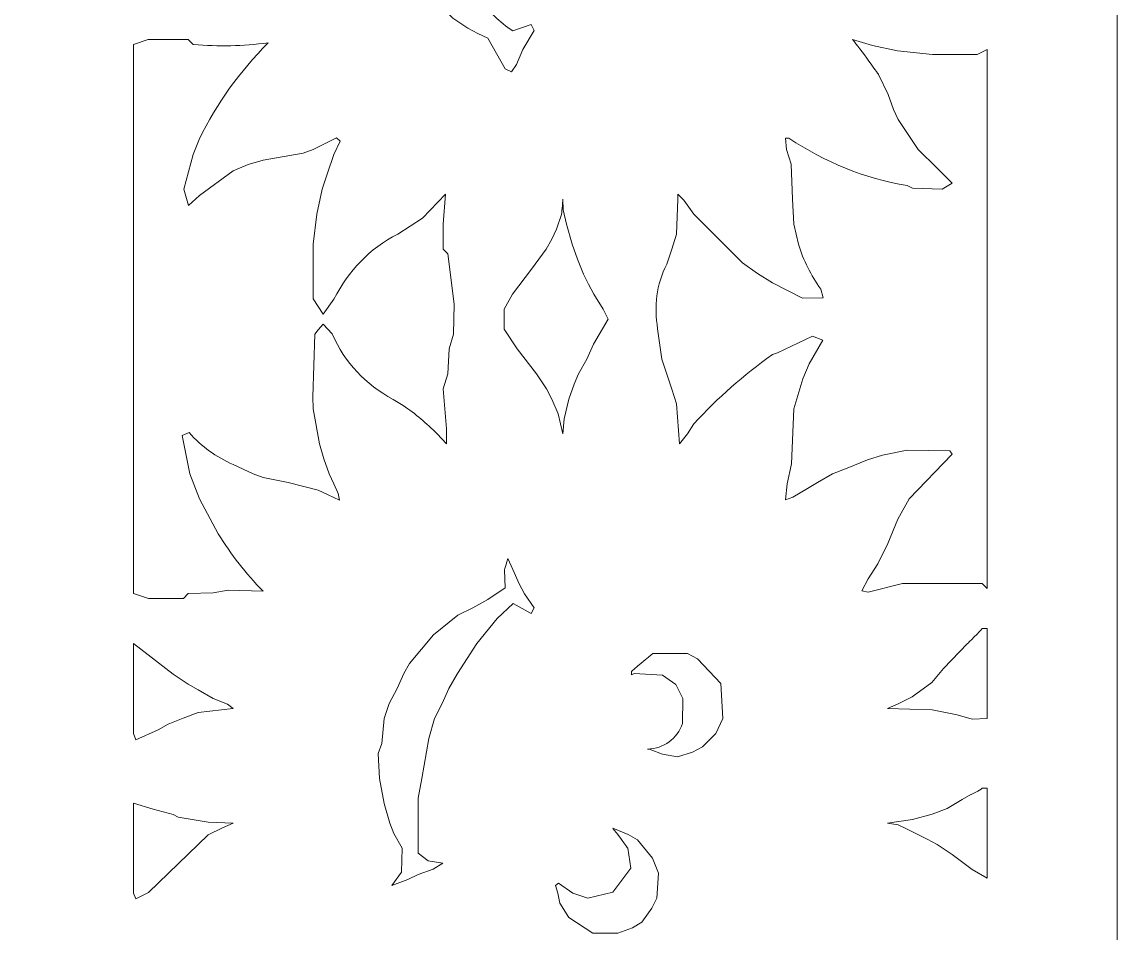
# Model space of a CAD drawing. Header units: centimetres. Extents: x -13.8 to 13.8, y -13.7 to 13.7.
# Drawn here: x 11.037 to 13.556, y -8.685 to -6.589 of the extents above; entities that cross this region are included whole.
import ezdxf

# ---------------------------------------------------------------- set-up
doc = ezdxf.new("R2010")
doc.units = ezdxf.units.CM
doc.header["$MEASUREMENT"] = 0
doc.layers.add('Layer 1', color=7, linetype='Continuous')

msp = doc.modelspace()

# ---------------------------------------------------------------- linework, layer by layer
at = {"layer": 'Layer 1', "lineweight": 0}
msp.add_lwpolyline([(0.73523, -13.67105), (13.55625, -13.67105), (13.55625, -0.86165), (0.73523, -0.86165), (0.73523, -13.67105)], close=True, dxfattribs=at)
at = {"layer": 'Layer 1', "color": 7, "lineweight": 0}
for points, knots in [([(11.87889, -5.96265), (11.87889, -5.96265), (11.90366, -5.97046), (11.90366, -5.97046), (11.90366, -5.97046), (11.90366, -5.97046), (11.93605, -5.9861), (11.93605, -5.9861), (11.93605, -5.9861), (11.93605, -5.9861), (11.97053, -5.99904), (11.97053, -5.99904), (11.97053, -5.99904), (11.97053, -5.99904), (11.99948, -6.01256), (11.99948, -6.01256), (11.99948, -6.01256), (11.99948, -6.01256), (11.99948, -6.02608), (11.99948, -6.02608), (11.99948, -6.02608), (11.99948, -6.02608), (11.97144, -6.02607), (11.97144, -6.02607), (11.97144, -6.02607), (11.97144, -6.02607), (11.94781, -6.05465), (11.94781, -6.05465), (11.94781, -6.05465), (11.94781, -6.05465), (11.94781, -6.19239), (11.94781, -6.19239), (11.94781, -6.19239), (11.94781, -6.19239), (11.95638, -6.21562), (11.95638, -6.21562), (11.95638, -6.21562), (11.95638, -6.21562), (11.96228, -6.27314), (11.96228, -6.27314), (11.96228, -6.27314), (11.96228, -6.27314), (11.98591, -6.35334), (11.98591, -6.35334), (11.98591, -6.35334), (11.98591, -6.35334), (11.99562, -6.37657), (11.99562, -6.37657), (11.99562, -6.37657), (11.99562, -6.37657), (12.01467, -6.41086), (12.01467, -6.41086), (12.01467, -6.41086), (12.01467, -6.41086), (12.0301, -6.44534), (12.0301, -6.44534), (12.0301, -6.44534), (12.0301, -6.44534), (12.04248, -6.46857), (12.04248, -6.46857), (12.04248, -6.46857), (12.04248, -6.46857), (12.06457, -6.50286), (12.06457, -6.50286), (12.06457, -6.50286), (12.06457, -6.50286), (12.08838, -6.53734), (12.08838, -6.53734), (12.08838, -6.53734), (12.11182, -6.56496), (12.13524, -6.58936), (12.16593, -6.60899), (12.16593, -6.60899), (12.16593, -6.60899), (12.20803, -6.5947), (12.20803, -6.5947), (12.20803, -6.5947), (12.20803, -6.5947), (12.21488, -6.60804), (12.21488, -6.60804), (12.21488, -6.60804), (12.21488, -6.60804), (12.18898, -6.65223), (12.18898, -6.65223), (12.18898, -6.65223), (12.18898, -6.65223), (12.17451, -6.68671), (12.17451, -6.68671), (12.17451, -6.68671), (12.17451, -6.68671), (12.16308, -6.70386), (12.16308, -6.70386), (12.16308, -6.70386), (12.16308, -6.70386), (12.14861, -6.69624), (12.14861, -6.69624), (12.14861, -6.69624), (12.14861, -6.69624), (12.10839, -6.62631), (12.10839, -6.62631), (12.10839, -6.62631), (12.10839, -6.62631), (12.08553, -6.61565), (12.08553, -6.61565), (12.08553, -6.61565), (12.08553, -6.61565), (12.06248, -6.60327), (12.06248, -6.60327), (12.06248, -6.60327), (12.06248, -6.60327), (12.028, -6.58022), (12.028, -6.58022), (12.028, -6.58022), (12.028, -6.58022), (11.94685, -6.5004), (11.94685, -6.5004), (11.94685, -6.5004), (11.94685, -6.5004), (11.92857, -6.47982), (11.92857, -6.47982), (11.92857, -6.47982), (11.92857, -6.47982), (11.91505, -6.45677), (11.91505, -6.45677), (11.91505, -6.45677), (11.91505, -6.45677), (11.89981, -6.42229), (11.89981, -6.42229), (11.89981, -6.42229), (11.89981, -6.42229), (11.88266, -6.38781), (11.88266, -6.38781), (11.88266, -6.38781), (11.88266, -6.38781), (11.87028, -6.34209), (11.87028, -6.34209), (11.87028, -6.34209), (11.87028, -6.34209), (11.85885, -6.28436), (11.85885, -6.28436), (11.85885, -6.28436), (11.85885, -6.28436), (11.85599, -6.22684), (11.85599, -6.22684), (11.85599, -6.22684), (11.85599, -6.22684), (11.86435, -6.20417), (11.86435, -6.20417), (11.86435, -6.20417), (11.86435, -6.20417), (11.87025, -6.14665), (11.87025, -6.14665), (11.87025, -6.14665), (11.87025, -6.14665), (11.88149, -6.11217), (11.88149, -6.11217), (11.88149, -6.11217), (11.88149, -6.11217), (11.89977, -6.07769), (11.89977, -6.07769), (11.89977, -6.07769), (11.89977, -6.07769), (11.9112, -6.05502), (11.9112, -6.05502), (11.9112, -6.05502), (11.9112, -6.05502), (11.91006, -6.00017), (11.91006, -6.00017), (11.91006, -6.00017), (11.91006, -6.00017), (11.89387, -5.98702), (11.89387, -5.98702), (11.89387, -5.98702), (11.89395, -5.98702), (11.8831, -5.96913), (11.87889, -5.96265)], [0, 0, 0, 0, 0.0222222, 0.0222222, 0.0222222, 0.0222222, 0.0444444, 0.0444444, 0.0444444, 0.0444444, 0.0666667, 0.0666667, 0.0666667, 0.0666667, 0.0888889, 0.0888889, 0.0888889, 0.0888889, 0.1111111, 0.1111111, 0.1111111, 0.1111111, 0.1333333, 0.1333333, 0.1333333, 0.1333333, 0.1555556, 0.1555556, 0.1555556, 0.1555556, 0.1777778, 0.1777778, 0.1777778, 0.1777778, 0.2, 0.2, 0.2, 0.2, 0.2222222, 0.2222222, 0.2222222, 0.2222222, 0.2444444, 0.2444444, 0.2444444, 0.2444444, 0.2666667, 0.2666667, 0.2666667, 0.2666667, 0.2888889, 0.2888889, 0.2888889, 0.2888889, 0.3111111, 0.3111111, 0.3111111, 0.3111111, 0.3333333, 0.3333333, 0.3333333, 0.3333333, 0.3555556, 0.3555556, 0.3555556, 0.3555556, 0.3777778, 0.3777778, 0.3777778, 0.3777778, 0.4, 0.4, 0.4, 0.4, 0.4222222, 0.4222222, 0.4222222, 0.4222222, 0.4444444, 0.4444444, 0.4444444, 0.4444444, 0.4666667, 0.4666667, 0.4666667, 0.4666667, 0.4888889, 0.4888889, 0.4888889, 0.4888889, 0.5111111, 0.5111111, 0.5111111, 0.5111111, 0.5333333, 0.5333333, 0.5333333, 0.5333333, 0.5555556, 0.5555556, 0.5555556, 0.5555556, 0.5777778, 0.5777778, 0.5777778, 0.5777778, 0.6, 0.6, 0.6, 0.6, 0.6222222, 0.6222222, 0.6222222, 0.6222222, 0.6444444, 0.6444444, 0.6444444, 0.6444444, 0.6666667, 0.6666667, 0.6666667, 0.6666667, 0.6888889, 0.6888889, 0.6888889, 0.6888889, 0.7111111, 0.7111111, 0.7111111, 0.7111111, 0.7333333, 0.7333333, 0.7333333, 0.7333333, 0.7555556, 0.7555556, 0.7555556, 0.7555556, 0.7777778, 0.7777778, 0.7777778, 0.7777778, 0.8, 0.8, 0.8, 0.8, 0.8222222, 0.8222222, 0.8222222, 0.8222222, 0.8444444, 0.8444444, 0.8444444, 0.8444444, 0.8666667, 0.8666667, 0.8666667, 0.8666667, 0.8888889, 0.8888889, 0.8888889, 0.8888889, 0.9111111, 0.9111111, 0.9111111, 0.9111111, 0.9333333, 0.9333333, 0.9333333, 0.9333333, 0.9555556, 0.9555556, 0.9555556, 0.9555556, 1, 1, 1, 1]), ([(11.32742, -6.62882), (11.32742, -6.62882), (11.41944, -6.62882), (11.41944, -6.62882), (11.41944, -6.62882), (11.41944, -6.62882), (11.43087, -6.64044), (11.43087, -6.64044), (11.43087, -6.64044), (11.49069, -6.64578), (11.54366, -6.64462), (11.60327, -6.63663), (11.60327, -6.63663), (11.53659, -6.70484), (11.48611, -6.77321), (11.44439, -6.85893), (11.44439, -6.85893), (11.44439, -6.85893), (11.43087, -6.89341), (11.43087, -6.89341), (11.43087, -6.89341), (11.43087, -6.89341), (11.40878, -6.97379), (11.40878, -6.97379), (11.40878, -6.97379), (11.40878, -6.97379), (11.42021, -7.01094), (11.42021, -7.01094), (11.42021, -7.01094), (11.42021, -7.01094), (11.44535, -6.98789), (11.44535, -6.98789), (11.44535, -6.98789), (11.44535, -6.98789), (11.5225, -6.9313), (11.5225, -6.9313), (11.5225, -6.9313), (11.5225, -6.9313), (11.55698, -6.91683), (11.55698, -6.91683), (11.55698, -6.91683), (11.55698, -6.91683), (11.59146, -6.90654), (11.59146, -6.90654), (11.59146, -6.90654), (11.59146, -6.90654), (11.68348, -6.89035), (11.68348, -6.89035), (11.68348, -6.89035), (11.68348, -6.89035), (11.70653, -6.88215), (11.70653, -6.88215), (11.70653, -6.88215), (11.70653, -6.88215), (11.72939, -6.87035), (11.72939, -6.87035), (11.72939, -6.87035), (11.72939, -6.87035), (11.76006, -6.8553), (11.76006, -6.8553), (11.76006, -6.8553), (11.76006, -6.8553), (11.76863, -6.86273), (11.76863, -6.86273), (11.76863, -6.86273), (11.76863, -6.86273), (11.75453, -6.8934), (11.75453, -6.8934), (11.75453, -6.8934), (11.75453, -6.8934), (11.73892, -6.93931), (11.73892, -6.93931), (11.73892, -6.93931), (11.73892, -6.93931), (11.72768, -6.97379), (11.72768, -6.97379), (11.72768, -6.97379), (11.72768, -6.97379), (11.71511, -7.03094), (11.71511, -7.03094), (11.71511, -7.03094), (11.71511, -7.03094), (11.70654, -7.09989), (11.70654, -7.09989), (11.70654, -7.09989), (11.70654, -7.09989), (11.70654, -7.22602), (11.70654, -7.22602), (11.70654, -7.22602), (11.70654, -7.22602), (11.7294, -7.26087), (11.7294, -7.26087), (11.7294, -7.26087), (11.7294, -7.26087), (11.75454, -7.22639), (11.75454, -7.22639), (11.75454, -7.22639), (11.78923, -7.16085), (11.83455, -7.11077), (11.90181, -7.07703), (11.90181, -7.07703), (11.90181, -7.07703), (11.95859, -7.03988), (11.95859, -7.03988), (11.95859, -7.03988), (11.95859, -7.03988), (12.01098, -6.98522), (12.01098, -6.98522), (12.01098, -6.98522), (12.01098, -6.98522), (12.00545, -7.0538), (12.00545, -7.0538), (12.00545, -7.0538), (12.00545, -7.0538), (12.00545, -7.11132), (12.00545, -7.11132), (12.00545, -7.11132), (12.00545, -7.11132), (12.01669, -7.12256), (12.01669, -7.12256), (12.01669, -7.12256), (12.01669, -7.12256), (12.03116, -7.23781), (12.03116, -7.23781), (12.03116, -7.23781), (12.03116, -7.23781), (12.02925, -7.30676), (12.02925, -7.30676), (12.02925, -7.30676), (12.02925, -7.30676), (12.01954, -7.34124), (12.01954, -7.34124), (12.01954, -7.34124), (12.01954, -7.34124), (12.01668, -7.39839), (12.01668, -7.39839), (12.01668, -7.39839), (12.01668, -7.39839), (12.00544, -7.43287), (12.00544, -7.43287), (12.00544, -7.43287), (12.00544, -7.43287), (12.01364, -7.52526), (12.01364, -7.52526), (12.01364, -7.52526), (12.01364, -7.52526), (12.01308, -7.55936), (12.01308, -7.55936), (12.01308, -7.55936), (12.01308, -7.55936), (11.99194, -7.5365), (11.99194, -7.5365), (11.99194, -7.5365), (11.96699, -7.51213), (11.9426, -7.49041), (11.91346, -7.47136), (11.91346, -7.47136), (11.91346, -7.47136), (11.89041, -7.45726), (11.89041, -7.45726), (11.89041, -7.45726), (11.82641, -7.42106), (11.78029, -7.37458), (11.75076, -7.30658), (11.75076, -7.30658), (11.75076, -7.30658), (11.72938, -7.28395), (11.72938, -7.28395), (11.72938, -7.28395), (11.72938, -7.28395), (11.71795, -7.2971), (11.71795, -7.2971), (11.71795, -7.2971), (11.71795, -7.2971), (11.71033, -7.30681), (11.71033, -7.30681), (11.71033, -7.30681), (11.71033, -7.30681), (11.70575, -7.4514), (11.70575, -7.4514), (11.70575, -7.4514), (11.70575, -7.4514), (11.7067, -7.47902), (11.7067, -7.47902), (11.7067, -7.47902), (11.7067, -7.47902), (11.72099, -7.5598), (11.72099, -7.5598), (11.72099, -7.5598), (11.72099, -7.5598), (11.73128, -7.59409), (11.73128, -7.59409), (11.73128, -7.59409), (11.73128, -7.59409), (11.74385, -7.62857), (11.74385, -7.62857), (11.74385, -7.62857), (11.74385, -7.62857), (11.75451, -7.65143), (11.75451, -7.65143), (11.75451, -7.65143), (11.75451, -7.65143), (11.76404, -7.67352), (11.76404, -7.67352), (11.76404, -7.67352), (11.76404, -7.67352), (11.76748, -7.68895), (11.76748, -7.68895), (11.76748, -7.68895), (11.76748, -7.68895), (11.741, -7.67715), (11.741, -7.67715), (11.741, -7.67715), (11.741, -7.67715), (11.71795, -7.66591), (11.71795, -7.66591), (11.71795, -7.66591), (11.71795, -7.66591), (11.649, -7.64858), (11.649, -7.64858), (11.649, -7.64858), (11.649, -7.64858), (11.59148, -7.63696), (11.59148, -7.63696), (11.59148, -7.63696), (11.59148, -7.63696), (11.56881, -7.62857), (11.56881, -7.62857), (11.56881, -7.62857), (11.56881, -7.62857), (11.52251, -7.60724), (11.52251, -7.60724), (11.52251, -7.60724), (11.48309, -7.58875), (11.45012, -7.56686), (11.42136, -7.53371), (11.42136, -7.53371), (11.42136, -7.53371), (11.40498, -7.54038), (11.40498, -7.54038), (11.40498, -7.54038), (11.40498, -7.54038), (11.42326, -7.62857), (11.42326, -7.62857), (11.42326, -7.62857), (11.42326, -7.62857), (11.44535, -7.68591), (11.44535, -7.68591), (11.44535, -7.68591), (11.44535, -7.68591), (11.47602, -7.74343), (11.47602, -7.74343), (11.47602, -7.74343), (11.47602, -7.74343), (11.48803, -7.76648), (11.48803, -7.76648), (11.48803, -7.76648), (11.51909, -7.81545), (11.5509, -7.85715), (11.59148, -7.8983), (11.59148, -7.8983), (11.59148, -7.8983), (11.51107, -7.89639), (11.51107, -7.89639), (11.51107, -7.89639), (11.51107, -7.89639), (11.47659, -7.90232), (11.47659, -7.90232), (11.47659, -7.90232), (11.47659, -7.90232), (11.41944, -7.90401), (11.41944, -7.90401), (11.41944, -7.90401), (11.41944, -7.90401), (11.40801, -7.91544), (11.40801, -7.91544), (11.40801, -7.91544), (11.40801, -7.91544), (11.32745, -7.91543), (11.32745, -7.91543), (11.32745, -7.91543), (11.32745, -7.91543), (11.29297, -7.904), (11.29297, -7.904), (11.29297, -7.904), (11.29297, -7.904), (11.29297, -6.64043), (11.29297, -6.64043), (11.29297, -6.64043), (11.29297, -6.64043), (11.32742, -6.62882), (11.32742, -6.62882)], [0, 0, 0, 0, 0.0135135, 0.0135135, 0.0135135, 0.0135135, 0.027027, 0.027027, 0.027027, 0.027027, 0.0405405, 0.0405405, 0.0405405, 0.0405405, 0.0540541, 0.0540541, 0.0540541, 0.0540541, 0.0675676, 0.0675676, 0.0675676, 0.0675676, 0.0810811, 0.0810811, 0.0810811, 0.0810811, 0.0945946, 0.0945946, 0.0945946, 0.0945946, 0.1081081, 0.1081081, 0.1081081, 0.1081081, 0.1216216, 0.1216216, 0.1216216, 0.1216216, 0.1351351, 0.1351351, 0.1351351, 0.1351351, 0.1486486, 0.1486486, 0.1486486, 0.1486486, 0.1621622, 0.1621622, 0.1621622, 0.1621622, 0.1756757, 0.1756757, 0.1756757, 0.1756757, 0.1891892, 0.1891892, 0.1891892, 0.1891892, 0.2027027, 0.2027027, 0.2027027, 0.2027027, 0.2162162, 0.2162162, 0.2162162, 0.2162162, 0.2297297, 0.2297297, 0.2297297, 0.2297297, 0.2432432, 0.2432432, 0.2432432, 0.2432432, 0.2567568, 0.2567568, 0.2567568, 0.2567568, 0.2702703, 0.2702703, 0.2702703, 0.2702703, 0.2837838, 0.2837838, 0.2837838, 0.2837838, 0.2972973, 0.2972973, 0.2972973, 0.2972973, 0.3108108, 0.3108108, 0.3108108, 0.3108108, 0.3243243, 0.3243243, 0.3243243, 0.3243243, 0.3378378, 0.3378378, 0.3378378, 0.3378378, 0.3513514, 0.3513514, 0.3513514, 0.3513514, 0.3648649, 0.3648649, 0.3648649, 0.3648649, 0.3783784, 0.3783784, 0.3783784, 0.3783784, 0.3918919, 0.3918919, 0.3918919, 0.3918919, 0.4054054, 0.4054054, 0.4054054, 0.4054054, 0.4189189, 0.4189189, 0.4189189, 0.4189189, 0.4324324, 0.4324324, 0.4324324, 0.4324324, 0.4459459, 0.4459459, 0.4459459, 0.4459459, 0.4594595, 0.4594595, 0.4594595, 0.4594595, 0.472973, 0.472973, 0.472973, 0.472973, 0.4864865, 0.4864865, 0.4864865, 0.4864865, 0.5, 0.5, 0.5, 0.5, 0.5135135, 0.5135135, 0.5135135, 0.5135135, 0.527027, 0.527027, 0.527027, 0.527027, 0.5405405, 0.5405405, 0.5405405, 0.5405405, 0.5540541, 0.5540541, 0.5540541, 0.5540541, 0.5675676, 0.5675676, 0.5675676, 0.5675676, 0.5810811, 0.5810811, 0.5810811, 0.5810811, 0.5945946, 0.5945946, 0.5945946, 0.5945946, 0.6081081, 0.6081081, 0.6081081, 0.6081081, 0.6216216, 0.6216216, 0.6216216, 0.6216216, 0.6351351, 0.6351351, 0.6351351, 0.6351351, 0.6486486, 0.6486486, 0.6486486, 0.6486486, 0.6621622, 0.6621622, 0.6621622, 0.6621622, 0.6756757, 0.6756757, 0.6756757, 0.6756757, 0.6891892, 0.6891892, 0.6891892, 0.6891892, 0.7027027, 0.7027027, 0.7027027, 0.7027027, 0.7162162, 0.7162162, 0.7162162, 0.7162162, 0.7297297, 0.7297297, 0.7297297, 0.7297297, 0.7432432, 0.7432432, 0.7432432, 0.7432432, 0.7567568, 0.7567568, 0.7567568, 0.7567568, 0.7702703, 0.7702703, 0.7702703, 0.7702703, 0.7837838, 0.7837838, 0.7837838, 0.7837838, 0.7972973, 0.7972973, 0.7972973, 0.7972973, 0.8108108, 0.8108108, 0.8108108, 0.8108108, 0.8243243, 0.8243243, 0.8243243, 0.8243243, 0.8378378, 0.8378378, 0.8378378, 0.8378378, 0.8513514, 0.8513514, 0.8513514, 0.8513514, 0.8648649, 0.8648649, 0.8648649, 0.8648649, 0.8783784, 0.8783784, 0.8783784, 0.8783784, 0.8918919, 0.8918919, 0.8918919, 0.8918919, 0.9054054, 0.9054054, 0.9054054, 0.9054054, 0.9189189, 0.9189189, 0.9189189, 0.9189189, 0.9324324, 0.9324324, 0.9324324, 0.9324324, 0.9459459, 0.9459459, 0.9459459, 0.9459459, 0.9594595, 0.9594595, 0.9594595, 0.9594595, 0.972973, 0.972973, 0.972973, 0.972973, 1, 1, 1, 1]), ([(12.94723, -6.62882), (12.94723, -6.62882), (12.99314, -6.64255), (12.99314, -6.64255), (12.99314, -6.64255), (12.99314, -6.64255), (13.05066, -6.65493), (13.05066, -6.65493), (13.05066, -6.65493), (13.05066, -6.65493), (13.13125, -6.66332), (13.13125, -6.66332), (13.13125, -6.66332), (13.13125, -6.66332), (13.23467, -6.66332), (13.23467, -6.66332), (13.23467, -6.66332), (13.23467, -6.66332), (13.25753, -6.65189), (13.25753, -6.65189), (13.25753, -6.65189), (13.25753, -6.65189), (13.25753, -7.89263), (13.25753, -7.89263), (13.25753, -7.89263), (13.25753, -7.89263), (13.2461, -7.88101), (13.2461, -7.88101), (13.2461, -7.88101), (13.2461, -7.88101), (13.06245, -7.88101), (13.06245, -7.88101), (13.06245, -7.88101), (13.06245, -7.88101), (12.98339, -7.90064), (12.98339, -7.90064), (12.98339, -7.90064), (12.98339, -7.90064), (12.96929, -7.89778), (12.96929, -7.89778), (12.96929, -7.89778), (12.96929, -7.89778), (12.98339, -7.86997), (12.98339, -7.86997), (12.98339, -7.86997), (12.98339, -7.86997), (13.00548, -7.83549), (13.00548, -7.83549), (13.00548, -7.83549), (13.00548, -7.83549), (13.02853, -7.78919), (13.02853, -7.78919), (13.02853, -7.78919), (13.02853, -7.78919), (13.05216, -7.7326), (13.05216, -7.7326), (13.05216, -7.7326), (13.05216, -7.7326), (13.07769, -7.68574), (13.07769, -7.68574), (13.07769, -7.68574), (13.07769, -7.68574), (13.17694, -7.58343), (13.17694, -7.58343), (13.17694, -7.58343), (13.17694, -7.58343), (13.17122, -7.57562), (13.17122, -7.57562), (13.17122, -7.57562), (13.17122, -7.57562), (13.07351, -7.5739), (13.07351, -7.5739), (13.07351, -7.5739), (13.07351, -7.5739), (13.01617, -7.58552), (13.01617, -7.58552), (13.01617, -7.58552), (13.01617, -7.58552), (12.98169, -7.596), (12.98169, -7.596), (12.98169, -7.596), (12.98169, -7.596), (12.9356, -7.61524), (12.9356, -7.61524), (12.9356, -7.61524), (12.9356, -7.61524), (12.90112, -7.62858), (12.90112, -7.62858), (12.90112, -7.62858), (12.90112, -7.62858), (12.86664, -7.64858), (12.86664, -7.64858), (12.86664, -7.64858), (12.86664, -7.64858), (12.84397, -7.6621), (12.84397, -7.6621), (12.84397, -7.6621), (12.84397, -7.6621), (12.81045, -7.6821), (12.81045, -7.6821), (12.81045, -7.6821), (12.81045, -7.6821), (12.7933, -7.688), (12.7933, -7.688), (12.7933, -7.688), (12.7933, -7.688), (12.79711, -7.65143), (12.79711, -7.65143), (12.79711, -7.65143), (12.79711, -7.65143), (12.8074, -7.60552), (12.8074, -7.60552), (12.8074, -7.60552), (12.8074, -7.60552), (12.81216, -7.47902), (12.81216, -7.47902), (12.81216, -7.47902), (12.81216, -7.47902), (12.8333, -7.41007), (12.8333, -7.41007), (12.8333, -7.41007), (12.8333, -7.41007), (12.84777, -7.37559), (12.84777, -7.37559), (12.84777, -7.37559), (12.84777, -7.37559), (12.87939, -7.3213), (12.87939, -7.3213), (12.87939, -7.3213), (12.87939, -7.3213), (12.85518, -7.31159), (12.85518, -7.31159), (12.85518, -7.31159), (12.85518, -7.31159), (12.77498, -7.35027), (12.77498, -7.35027), (12.77498, -7.35027), (12.77498, -7.35027), (12.76318, -7.35389), (12.76318, -7.35389), (12.76318, -7.35389), (12.69613, -7.40286), (12.63822, -7.45218), (12.58279, -7.51354), (12.58279, -7.51354), (12.58279, -7.51354), (12.56813, -7.53659), (12.56813, -7.53659), (12.56813, -7.53659), (12.56813, -7.53659), (12.54927, -7.55945), (12.54927, -7.55945), (12.54927, -7.55945), (12.54927, -7.55945), (12.54242, -7.46764), (12.54242, -7.46764), (12.54242, -7.46764), (12.54242, -7.46764), (12.53155, -7.43335), (12.53155, -7.43335), (12.53155, -7.43335), (12.53155, -7.43335), (12.52031, -7.39887), (12.52031, -7.39887), (12.52031, -7.39887), (12.52031, -7.39887), (12.50888, -7.36439), (12.50888, -7.36439), (12.50888, -7.36439), (12.50888, -7.36439), (12.49917, -7.29504), (12.49917, -7.29504), (12.49917, -7.29504), (12.49115, -7.24247), (12.49555, -7.19407), (12.52031, -7.14605), (12.52031, -7.14605), (12.52031, -7.14605), (12.53155, -7.11176), (12.53155, -7.11176), (12.53155, -7.11176), (12.53155, -7.11176), (12.54242, -7.07728), (12.54242, -7.07728), (12.54242, -7.07728), (12.54242, -7.07728), (12.54546, -6.9965), (12.54546, -6.9965), (12.54546, -6.9965), (12.54546, -6.9965), (12.54546, -6.98488), (12.54546, -6.98488), (12.54546, -6.98488), (12.54546, -6.98488), (12.55956, -6.99859), (12.55956, -6.99859), (12.55956, -6.99859), (12.55956, -6.99859), (12.58261, -7.03098), (12.58261, -7.03098), (12.58261, -7.03098), (12.58261, -7.03098), (12.69445, -7.14338), (12.69445, -7.14338), (12.69445, -7.14338), (12.69445, -7.14338), (12.72874, -7.16719), (12.72874, -7.16719), (12.72874, -7.16719), (12.72874, -7.16719), (12.76322, -7.18891), (12.76322, -7.18891), (12.76322, -7.18891), (12.76322, -7.18891), (12.83217, -7.22434), (12.83217, -7.22434), (12.83217, -7.22434), (12.83217, -7.22434), (12.88038, -7.22339), (12.88038, -7.22339), (12.88038, -7.22339), (12.88038, -7.22339), (12.87466, -7.20339), (12.87466, -7.20339), (12.87466, -7.20339), (12.85161, -7.17063), (12.83465, -7.13862), (12.82304, -7.09994), (12.82304, -7.09994), (12.82304, -7.09994), (12.81219, -7.05403), (12.81219, -7.05403), (12.81219, -7.05403), (12.81219, -7.05403), (12.80952, -6.99651), (12.80952, -6.99651), (12.80952, -6.99651), (12.80952, -6.99651), (12.80629, -6.91631), (12.80629, -6.91631), (12.80629, -6.91631), (12.80629, -6.91631), (12.796, -6.88221), (12.796, -6.88221), (12.796, -6.88221), (12.796, -6.88221), (12.79333, -6.85631), (12.79333, -6.85631), (12.79333, -6.85631), (12.79333, -6.85631), (12.80078, -6.85633), (12.80078, -6.85633), (12.80078, -6.85633), (12.88688, -6.91176), (12.97165, -6.94893), (13.07359, -6.9651), (13.07359, -6.9651), (13.07359, -6.9651), (13.08521, -6.971), (13.08521, -6.971), (13.08521, -6.971), (13.08521, -6.971), (13.15416, -6.97349), (13.15416, -6.97349), (13.15416, -6.97349), (13.15416, -6.97349), (13.17683, -6.95939), (13.17683, -6.95939), (13.17683, -6.95939), (13.17683, -6.95939), (13.14235, -6.92491), (13.14235, -6.92491), (13.14235, -6.92491), (13.14235, -6.92491), (13.09872, -6.88223), (13.09872, -6.88223), (13.09872, -6.88223), (13.09872, -6.88223), (13.05242, -6.81328), (13.05242, -6.81328), (13.05242, -6.81328), (13.05242, -6.81328), (13.04213, -6.79023), (13.04213, -6.79023), (13.04213, -6.79023), (13.04213, -6.79023), (13.02975, -6.75575), (13.02975, -6.75575), (13.02975, -6.75575), (13.02975, -6.75575), (13.00766, -6.70984), (13.00766, -6.70984), (13.00766, -6.70984), (13.00763, -6.70978), (12.95448, -6.6357), (12.94723, -6.62882)], [0, 0, 0, 0, 0.0133333, 0.0133333, 0.0133333, 0.0133333, 0.0266667, 0.0266667, 0.0266667, 0.0266667, 0.04, 0.04, 0.04, 0.04, 0.0533333, 0.0533333, 0.0533333, 0.0533333, 0.0666667, 0.0666667, 0.0666667, 0.0666667, 0.08, 0.08, 0.08, 0.08, 0.0933333, 0.0933333, 0.0933333, 0.0933333, 0.1066667, 0.1066667, 0.1066667, 0.1066667, 0.12, 0.12, 0.12, 0.12, 0.1333333, 0.1333333, 0.1333333, 0.1333333, 0.1466667, 0.1466667, 0.1466667, 0.1466667, 0.16, 0.16, 0.16, 0.16, 0.1733333, 0.1733333, 0.1733333, 0.1733333, 0.1866667, 0.1866667, 0.1866667, 0.1866667, 0.2, 0.2, 0.2, 0.2, 0.2133333, 0.2133333, 0.2133333, 0.2133333, 0.2266667, 0.2266667, 0.2266667, 0.2266667, 0.24, 0.24, 0.24, 0.24, 0.2533333, 0.2533333, 0.2533333, 0.2533333, 0.2666667, 0.2666667, 0.2666667, 0.2666667, 0.28, 0.28, 0.28, 0.28, 0.2933333, 0.2933333, 0.2933333, 0.2933333, 0.3066667, 0.3066667, 0.3066667, 0.3066667, 0.32, 0.32, 0.32, 0.32, 0.3333333, 0.3333333, 0.3333333, 0.3333333, 0.3466667, 0.3466667, 0.3466667, 0.3466667, 0.36, 0.36, 0.36, 0.36, 0.3733333, 0.3733333, 0.3733333, 0.3733333, 0.3866667, 0.3866667, 0.3866667, 0.3866667, 0.4, 0.4, 0.4, 0.4, 0.4133333, 0.4133333, 0.4133333, 0.4133333, 0.4266667, 0.4266667, 0.4266667, 0.4266667, 0.44, 0.44, 0.44, 0.44, 0.4533333, 0.4533333, 0.4533333, 0.4533333, 0.4666667, 0.4666667, 0.4666667, 0.4666667, 0.48, 0.48, 0.48, 0.48, 0.4933333, 0.4933333, 0.4933333, 0.4933333, 0.5066667, 0.5066667, 0.5066667, 0.5066667, 0.52, 0.52, 0.52, 0.52, 0.5333333, 0.5333333, 0.5333333, 0.5333333, 0.5466667, 0.5466667, 0.5466667, 0.5466667, 0.56, 0.56, 0.56, 0.56, 0.5733333, 0.5733333, 0.5733333, 0.5733333, 0.5866667, 0.5866667, 0.5866667, 0.5866667, 0.6, 0.6, 0.6, 0.6, 0.6133333, 0.6133333, 0.6133333, 0.6133333, 0.6266667, 0.6266667, 0.6266667, 0.6266667, 0.64, 0.64, 0.64, 0.64, 0.6533333, 0.6533333, 0.6533333, 0.6533333, 0.6666667, 0.6666667, 0.6666667, 0.6666667, 0.68, 0.68, 0.68, 0.68, 0.6933333, 0.6933333, 0.6933333, 0.6933333, 0.7066667, 0.7066667, 0.7066667, 0.7066667, 0.72, 0.72, 0.72, 0.72, 0.7333333, 0.7333333, 0.7333333, 0.7333333, 0.7466667, 0.7466667, 0.7466667, 0.7466667, 0.76, 0.76, 0.76, 0.76, 0.7733333, 0.7733333, 0.7733333, 0.7733333, 0.7866667, 0.7866667, 0.7866667, 0.7866667, 0.8, 0.8, 0.8, 0.8, 0.8133333, 0.8133333, 0.8133333, 0.8133333, 0.8266667, 0.8266667, 0.8266667, 0.8266667, 0.84, 0.84, 0.84, 0.84, 0.8533333, 0.8533333, 0.8533333, 0.8533333, 0.8666667, 0.8666667, 0.8666667, 0.8666667, 0.88, 0.88, 0.88, 0.88, 0.8933333, 0.8933333, 0.8933333, 0.8933333, 0.9066667, 0.9066667, 0.9066667, 0.9066667, 0.92, 0.92, 0.92, 0.92, 0.9333333, 0.9333333, 0.9333333, 0.9333333, 0.9466667, 0.9466667, 0.9466667, 0.9466667, 0.96, 0.96, 0.96, 0.96, 0.9733333, 0.9733333, 0.9733333, 0.9733333, 1, 1, 1, 1]), ([(12.28106, -6.99648), (12.28106, -6.99648), (12.28183, -7.02143), (12.28183, -7.02143), (12.28183, -7.02143), (12.28183, -7.02143), (12.28945, -7.054), (12.28945, -7.054), (12.28945, -7.054), (12.28945, -7.054), (12.3022, -7.09991), (12.3022, -7.09991), (12.3022, -7.09991), (12.3022, -7.09991), (12.31458, -7.13439), (12.31458, -7.13439), (12.31458, -7.13439), (12.31458, -7.13439), (12.32868, -7.16887), (12.32868, -7.16887), (12.32868, -7.16887), (12.32868, -7.16887), (12.3403, -7.19192), (12.3403, -7.19192), (12.3403, -7.19192), (12.3403, -7.19192), (12.35268, -7.21497), (12.35268, -7.21497), (12.35268, -7.21497), (12.35268, -7.21497), (12.37382, -7.24945), (12.37382, -7.24945), (12.37382, -7.24945), (12.37382, -7.24945), (12.38525, -7.27231), (12.38525, -7.27231), (12.38525, -7.27231), (12.38525, -7.27231), (12.35173, -7.32983), (12.35173, -7.32983), (12.35173, -7.32983), (12.35173, -7.32983), (12.33649, -7.36431), (12.33649, -7.36431), (12.33649, -7.36431), (12.33649, -7.36431), (12.31725, -7.39879), (12.31725, -7.39879), (12.31725, -7.39879), (12.31725, -7.39879), (12.30696, -7.42184), (12.30696, -7.42184), (12.30696, -7.42184), (12.30696, -7.42184), (12.29516, -7.45632), (12.29516, -7.45632), (12.29516, -7.45632), (12.29516, -7.45632), (12.28392, -7.50204), (12.28392, -7.50204), (12.28392, -7.50204), (12.28392, -7.50204), (12.28106, -7.53633), (12.28106, -7.53633), (12.28106, -7.53633), (12.28106, -7.53633), (12.2704, -7.4908), (12.2704, -7.4908), (12.2704, -7.4908), (12.2704, -7.4908), (12.25593, -7.45632), (12.25593, -7.45632), (12.25593, -7.45632), (12.25593, -7.45632), (12.24355, -7.43327), (12.24355, -7.43327), (12.24355, -7.43327), (12.24355, -7.43327), (12.2205, -7.39879), (12.2205, -7.39879), (12.2205, -7.39879), (12.2205, -7.39879), (12.17573, -7.34127), (12.17573, -7.34127), (12.17573, -7.34127), (12.17573, -7.34127), (12.14599, -7.29536), (12.14599, -7.29536), (12.14599, -7.29536), (12.14599, -7.29536), (12.14599, -7.24945), (12.14599, -7.24945), (12.14599, -7.24945), (12.14599, -7.24945), (12.16525, -7.21497), (12.16525, -7.21497), (12.16525, -7.21497), (12.16525, -7.21497), (12.20907, -7.15745), (12.20907, -7.15745), (12.20907, -7.15745), (12.20907, -7.15745), (12.24259, -7.11173), (12.24259, -7.11173), (12.24259, -7.11173), (12.24259, -7.11173), (12.25593, -7.0885), (12.25593, -7.0885), (12.25593, -7.0885), (12.25593, -7.0885), (12.26659, -7.06545), (12.26659, -7.06545), (12.26659, -7.06545), (12.26659, -7.06545), (12.27802, -7.03211), (12.27802, -7.03211), (12.27802, -7.03211), (12.27799, -7.03212), (12.28106, -7.00336), (12.28106, -6.99648)], [0, 0, 0, 0, 0.0322581, 0.0322581, 0.0322581, 0.0322581, 0.0645161, 0.0645161, 0.0645161, 0.0645161, 0.0967742, 0.0967742, 0.0967742, 0.0967742, 0.1290323, 0.1290323, 0.1290323, 0.1290323, 0.1612903, 0.1612903, 0.1612903, 0.1612903, 0.1935484, 0.1935484, 0.1935484, 0.1935484, 0.2258065, 0.2258065, 0.2258065, 0.2258065, 0.2580645, 0.2580645, 0.2580645, 0.2580645, 0.2903226, 0.2903226, 0.2903226, 0.2903226, 0.3225806, 0.3225806, 0.3225806, 0.3225806, 0.3548387, 0.3548387, 0.3548387, 0.3548387, 0.3870968, 0.3870968, 0.3870968, 0.3870968, 0.4193548, 0.4193548, 0.4193548, 0.4193548, 0.4516129, 0.4516129, 0.4516129, 0.4516129, 0.483871, 0.483871, 0.483871, 0.483871, 0.516129, 0.516129, 0.516129, 0.516129, 0.5483871, 0.5483871, 0.5483871, 0.5483871, 0.5806452, 0.5806452, 0.5806452, 0.5806452, 0.6129032, 0.6129032, 0.6129032, 0.6129032, 0.6451613, 0.6451613, 0.6451613, 0.6451613, 0.6774194, 0.6774194, 0.6774194, 0.6774194, 0.7096774, 0.7096774, 0.7096774, 0.7096774, 0.7419355, 0.7419355, 0.7419355, 0.7419355, 0.7741935, 0.7741935, 0.7741935, 0.7741935, 0.8064516, 0.8064516, 0.8064516, 0.8064516, 0.8387097, 0.8387097, 0.8387097, 0.8387097, 0.8709677, 0.8709677, 0.8709677, 0.8709677, 0.9032258, 0.9032258, 0.9032258, 0.9032258, 0.9354839, 0.9354839, 0.9354839, 0.9354839, 1, 1, 1, 1]), ([(12.15456, -7.82365), (12.15456, -7.82365), (12.16599, -7.8486), (12.16599, -7.8486), (12.16599, -7.8486), (12.16599, -7.8486), (12.18046, -7.88136), (12.18046, -7.88136), (12.18046, -7.88136), (12.18046, -7.88136), (12.19284, -7.90443), (12.19284, -7.90443), (12.19284, -7.90443), (12.19284, -7.90443), (12.21493, -7.93719), (12.21493, -7.93719), (12.21493, -7.93719), (12.21493, -7.93719), (12.20808, -7.95015), (12.20808, -7.95015), (12.20808, -7.95015), (12.20808, -7.95015), (12.16694, -7.92708), (12.16694, -7.92708), (12.16694, -7.92708), (12.16694, -7.92708), (12.12979, -7.96156), (12.12979, -7.96156), (12.12979, -7.96156), (12.12979, -7.96156), (12.08349, -8.01911), (12.08349, -8.01911), (12.08349, -8.01911), (12.08349, -8.01911), (12.06082, -8.05359), (12.06082, -8.05359), (12.06082, -8.05359), (12.06082, -8.05359), (12.03873, -8.08807), (12.03873, -8.08807), (12.03873, -8.08807), (12.03873, -8.08807), (12.01854, -8.12255), (12.01854, -8.12255), (12.01854, -8.12255), (12.01854, -8.12255), (12.0033, -8.15703), (12.0033, -8.15703), (12.0033, -8.15703), (12.0033, -8.15703), (11.98597, -8.19151), (11.98597, -8.19151), (11.98597, -8.19151), (11.98597, -8.19151), (11.97263, -8.23723), (11.97263, -8.23723), (11.97263, -8.23723), (11.97263, -8.23723), (11.95644, -8.32944), (11.95644, -8.32944), (11.95644, -8.32944), (11.95644, -8.32944), (11.94787, -8.37516), (11.94787, -8.37516), (11.94787, -8.37516), (11.94787, -8.37516), (11.94787, -8.50129), (11.94787, -8.50129), (11.94787, -8.50129), (11.94787, -8.50129), (11.9715, -8.51899), (11.9715, -8.51899), (11.9715, -8.51899), (11.9715, -8.51899), (12.00505, -8.52471), (12.00505, -8.52471), (12.00505, -8.52471), (12.00505, -8.52471), (11.98238, -8.53786), (11.98238, -8.53786), (11.98238, -8.53786), (11.98238, -8.53786), (11.9479, -8.55061), (11.9479, -8.55061), (11.9479, -8.55061), (11.9479, -8.55061), (11.92467, -8.56204), (11.92467, -8.56204), (11.92467, -8.56204), (11.92467, -8.56204), (11.88752, -8.57538), (11.88752, -8.57538), (11.88752, -8.57538), (11.88752, -8.57538), (11.91017, -8.54471), (11.91017, -8.54471), (11.91017, -8.54471), (11.91017, -8.54471), (11.91131, -8.49021), (11.91131, -8.49021), (11.91131, -8.49021), (11.91131, -8.49021), (11.89226, -8.45573), (11.89226, -8.45573), (11.89226, -8.45573), (11.89226, -8.45573), (11.88273, -8.43268), (11.88273, -8.43268), (11.88273, -8.43268), (11.88273, -8.43268), (11.87035, -8.38696), (11.87035, -8.38696), (11.87035, -8.38696), (11.87035, -8.38696), (11.85892, -8.32944), (11.85892, -8.32944), (11.85892, -8.32944), (11.85892, -8.32944), (11.85606, -8.27171), (11.85606, -8.27171), (11.85606, -8.27171), (11.85606, -8.27171), (11.86442, -8.24906), (11.86442, -8.24906), (11.86442, -8.24906), (11.86442, -8.24906), (11.87032, -8.19151), (11.87032, -8.19151), (11.87032, -8.19151), (11.87032, -8.19151), (11.88156, -8.15703), (11.88156, -8.15703), (11.88156, -8.15703), (11.88156, -8.15703), (11.89984, -8.12255), (11.89984, -8.12255), (11.89984, -8.12255), (11.89984, -8.12255), (11.91508, -8.08807), (11.91508, -8.08807), (11.91508, -8.08807), (11.91508, -8.08807), (11.92842, -8.06502), (11.92842, -8.06502), (11.92842, -8.06502), (11.92842, -8.06502), (11.98329, -7.99911), (11.98329, -7.99911), (11.98329, -7.99911), (11.98329, -7.99911), (12.03949, -7.95397), (12.03949, -7.95397), (12.03949, -7.95397), (12.03949, -7.95397), (12.07397, -7.93682), (12.07397, -7.93682), (12.07397, -7.93682), (12.07397, -7.93682), (12.10845, -7.91758), (12.10845, -7.91758), (12.10845, -7.91758), (12.10845, -7.91758), (12.14867, -7.89091), (12.14867, -7.89091), (12.14867, -7.89091), (12.14867, -7.89091), (12.14695, -7.84956), (12.14695, -7.84956), (12.14695, -7.84956), (12.14694, -7.84955), (12.15247, -7.83069), (12.15456, -7.82365)], [0, 0, 0, 0, 0.0227273, 0.0227273, 0.0227273, 0.0227273, 0.0454545, 0.0454545, 0.0454545, 0.0454545, 0.0681818, 0.0681818, 0.0681818, 0.0681818, 0.0909091, 0.0909091, 0.0909091, 0.0909091, 0.1136364, 0.1136364, 0.1136364, 0.1136364, 0.1363636, 0.1363636, 0.1363636, 0.1363636, 0.1590909, 0.1590909, 0.1590909, 0.1590909, 0.1818182, 0.1818182, 0.1818182, 0.1818182, 0.2045455, 0.2045455, 0.2045455, 0.2045455, 0.2272727, 0.2272727, 0.2272727, 0.2272727, 0.25, 0.25, 0.25, 0.25, 0.2727273, 0.2727273, 0.2727273, 0.2727273, 0.2954545, 0.2954545, 0.2954545, 0.2954545, 0.3181818, 0.3181818, 0.3181818, 0.3181818, 0.3409091, 0.3409091, 0.3409091, 0.3409091, 0.3636364, 0.3636364, 0.3636364, 0.3636364, 0.3863636, 0.3863636, 0.3863636, 0.3863636, 0.4090909, 0.4090909, 0.4090909, 0.4090909, 0.4318182, 0.4318182, 0.4318182, 0.4318182, 0.4545455, 0.4545455, 0.4545455, 0.4545455, 0.4772727, 0.4772727, 0.4772727, 0.4772727, 0.5, 0.5, 0.5, 0.5, 0.5227273, 0.5227273, 0.5227273, 0.5227273, 0.5454545, 0.5454545, 0.5454545, 0.5454545, 0.5681818, 0.5681818, 0.5681818, 0.5681818, 0.5909091, 0.5909091, 0.5909091, 0.5909091, 0.6136364, 0.6136364, 0.6136364, 0.6136364, 0.6363636, 0.6363636, 0.6363636, 0.6363636, 0.6590909, 0.6590909, 0.6590909, 0.6590909, 0.6818182, 0.6818182, 0.6818182, 0.6818182, 0.7045455, 0.7045455, 0.7045455, 0.7045455, 0.7272727, 0.7272727, 0.7272727, 0.7272727, 0.75, 0.75, 0.75, 0.75, 0.7727273, 0.7727273, 0.7727273, 0.7727273, 0.7954545, 0.7954545, 0.7954545, 0.7954545, 0.8181818, 0.8181818, 0.8181818, 0.8181818, 0.8409091, 0.8409091, 0.8409091, 0.8409091, 0.8636364, 0.8636364, 0.8636364, 0.8636364, 0.8863636, 0.8863636, 0.8863636, 0.8863636, 0.9090909, 0.9090909, 0.9090909, 0.9090909, 0.9318182, 0.9318182, 0.9318182, 0.9318182, 0.9545455, 0.9545455, 0.9545455, 0.9545455, 1, 1, 1, 1]), ([(13.24613, -7.98423), (13.24613, -7.98423), (13.25756, -7.98423), (13.25756, -7.98423), (13.25756, -7.98423), (13.25756, -7.98423), (13.25756, -8.19111), (13.25756, -8.19111), (13.25756, -8.19111), (13.25756, -8.19111), (13.22308, -8.1932), (13.22308, -8.1932), (13.22308, -8.1932), (13.22308, -8.1932), (13.1886, -8.18291), (13.1886, -8.18291), (13.1886, -8.18291), (13.1886, -8.18291), (13.13108, -8.17148), (13.13108, -8.17148), (13.13108, -8.17148), (13.13108, -8.17148), (13.02802, -8.16844), (13.02802, -8.16844), (13.02802, -8.16844), (13.02802, -8.16844), (13.05239, -8.15778), (13.05239, -8.15778), (13.05239, -8.15778), (13.05239, -8.15778), (13.08515, -8.1418), (13.08515, -8.1418), (13.08515, -8.1418), (13.08515, -8.1418), (13.13031, -8.10846), (13.13031, -8.10846), (13.13031, -8.10846), (13.13031, -8.10846), (13.15679, -8.07666), (13.15679, -8.07666), (13.15679, -8.07666), (13.15679, -8.07666), (13.21241, -8.01914), (13.21241, -8.01914), (13.21241, -8.01914), (13.21239, -8.0191), (13.24136, -7.99013), (13.24613, -7.98423)], [0, 0, 0, 0, 0.0769231, 0.0769231, 0.0769231, 0.0769231, 0.1538462, 0.1538462, 0.1538462, 0.1538462, 0.2307692, 0.2307692, 0.2307692, 0.2307692, 0.3076923, 0.3076923, 0.3076923, 0.3076923, 0.3846154, 0.3846154, 0.3846154, 0.3846154, 0.4615385, 0.4615385, 0.4615385, 0.4615385, 0.5384615, 0.5384615, 0.5384615, 0.5384615, 0.6153846, 0.6153846, 0.6153846, 0.6153846, 0.6923077, 0.6923077, 0.6923077, 0.6923077, 0.7692308, 0.7692308, 0.7692308, 0.7692308, 0.8461538, 0.8461538, 0.8461538, 0.8461538, 1, 1, 1, 1]), ([(11.29295, -8.01873), (11.29295, -8.01873), (11.32742, -8.045), (11.32742, -8.045), (11.32742, -8.045), (11.32742, -8.045), (11.38454, -8.08977), (11.38454, -8.08977), (11.38454, -8.08977), (11.38454, -8.08977), (11.41905, -8.11226), (11.41905, -8.11226), (11.41905, -8.11226), (11.41905, -8.11226), (11.44228, -8.1252), (11.44228, -8.1252), (11.44228, -8.1252), (11.44228, -8.1252), (11.47657, -8.1456), (11.47657, -8.1456), (11.47657, -8.1456), (11.47657, -8.1456), (11.50935, -8.15874), (11.50935, -8.15874), (11.50935, -8.15874), (11.50935, -8.15874), (11.52284, -8.16846), (11.52284, -8.16846), (11.52284, -8.16846), (11.52284, -8.16846), (11.44228, -8.17798), (11.44228, -8.17798), (11.44228, -8.17798), (11.44228, -8.17798), (11.4078, -8.19036), (11.4078, -8.19036), (11.4078, -8.19036), (11.4078, -8.19036), (11.37333, -8.20484), (11.37333, -8.20484), (11.37333, -8.20484), (11.37333, -8.20484), (11.35007, -8.2174), (11.35007, -8.2174), (11.35007, -8.2174), (11.35007, -8.2174), (11.29845, -8.24045), (11.29845, -8.24045), (11.29845, -8.24045), (11.29845, -8.24045), (11.29295, -8.22561), (11.29295, -8.22561), (11.29295, -8.22561), (11.29295, -8.22561), (11.29295, -8.01873), (11.29295, -8.01873)], [0, 0, 0, 0, 0.0666667, 0.0666667, 0.0666667, 0.0666667, 0.1333333, 0.1333333, 0.1333333, 0.1333333, 0.2, 0.2, 0.2, 0.2, 0.2666667, 0.2666667, 0.2666667, 0.2666667, 0.3333333, 0.3333333, 0.3333333, 0.3333333, 0.4, 0.4, 0.4, 0.4, 0.4666667, 0.4666667, 0.4666667, 0.4666667, 0.5333333, 0.5333333, 0.5333333, 0.5333333, 0.6, 0.6, 0.6, 0.6, 0.6666667, 0.6666667, 0.6666667, 0.6666667, 0.7333333, 0.7333333, 0.7333333, 0.7333333, 0.8, 0.8, 0.8, 0.8, 0.8666667, 0.8666667, 0.8666667, 0.8666667, 1, 1, 1, 1]), ([(12.48794, -8.04196), (12.48794, -8.04196), (12.56813, -8.04196), (12.56813, -8.04196), (12.56813, -8.04196), (12.56813, -8.04196), (12.59099, -8.05434), (12.59099, -8.05434), (12.59099, -8.05434), (12.59099, -8.05434), (12.6447, -8.11112), (12.6447, -8.11112), (12.6447, -8.11112), (12.6447, -8.11112), (12.64891, -8.19113), (12.64891, -8.19113), (12.64891, -8.19113), (12.64891, -8.19113), (12.6329, -8.22598), (12.6329, -8.22598), (12.6329, -8.22598), (12.6329, -8.22598), (12.60261, -8.25665), (12.60261, -8.25665), (12.60261, -8.25665), (12.60261, -8.25665), (12.57954, -8.26903), (12.57954, -8.26903), (12.57954, -8.26903), (12.57954, -8.26903), (12.54506, -8.27969), (12.54506, -8.27969), (12.54506, -8.27969), (12.54506, -8.27969), (12.51058, -8.27376), (12.51058, -8.27376), (12.51058, -8.27376), (12.51058, -8.27376), (12.482, -8.2631), (12.482, -8.2631), (12.482, -8.2631), (12.482, -8.2631), (12.4761, -8.26215), (12.4761, -8.26215), (12.4761, -8.26215), (12.51304, -8.26006), (12.54428, -8.23892), (12.55648, -8.2027), (12.55648, -8.2027), (12.55648, -8.2027), (12.55743, -8.14555), (12.55743, -8.14555), (12.55743, -8.14555), (12.55743, -8.14555), (12.54124, -8.11316), (12.54124, -8.11316), (12.54124, -8.11316), (12.54124, -8.11316), (12.51057, -8.09181), (12.51057, -8.09181), (12.51057, -8.09181), (12.51057, -8.09181), (12.44543, -8.088), (12.44543, -8.088), (12.44543, -8.088), (12.44543, -8.088), (12.43895, -8.09086), (12.43895, -8.09086), (12.43895, -8.09086), (12.43895, -8.09086), (12.43895, -8.08324), (12.43895, -8.08324), (12.43895, -8.08324), (12.43896, -8.08329), (12.48299, -8.04595), (12.48794, -8.04196)], [0, 0, 0, 0, 0.05, 0.05, 0.05, 0.05, 0.1, 0.1, 0.1, 0.1, 0.15, 0.15, 0.15, 0.15, 0.2, 0.2, 0.2, 0.2, 0.25, 0.25, 0.25, 0.25, 0.3, 0.3, 0.3, 0.3, 0.35, 0.35, 0.35, 0.35, 0.4, 0.4, 0.4, 0.4, 0.45, 0.45, 0.45, 0.45, 0.5, 0.5, 0.5, 0.5, 0.55, 0.55, 0.55, 0.55, 0.6, 0.6, 0.6, 0.6, 0.65, 0.65, 0.65, 0.65, 0.7, 0.7, 0.7, 0.7, 0.75, 0.75, 0.75, 0.75, 0.8, 0.8, 0.8, 0.8, 0.85, 0.85, 0.85, 0.85, 0.9, 0.9, 0.9, 0.9, 1, 1, 1, 1]), ([(13.24613, -8.3521), (13.24613, -8.3521), (13.25756, -8.3521), (13.25756, -8.3521), (13.25756, -8.3521), (13.25756, -8.3521), (13.25756, -8.55879), (13.25756, -8.55879), (13.25756, -8.55879), (13.25756, -8.55879), (13.22308, -8.53897), (13.22308, -8.53897), (13.22308, -8.53897), (13.22308, -8.53897), (13.17678, -8.50449), (13.17678, -8.50449), (13.17678, -8.50449), (13.17678, -8.50449), (13.1423, -8.48163), (13.1423, -8.48163), (13.1423, -8.48163), (13.1423, -8.48163), (13.11963, -8.46888), (13.11963, -8.46888), (13.11963, -8.46888), (13.11963, -8.46888), (13.07354, -8.44621), (13.07354, -8.44621), (13.07354, -8.44621), (13.07354, -8.44621), (13.0524, -8.4365), (13.0524, -8.4365), (13.0524, -8.4365), (13.0524, -8.4365), (13.02803, -8.43232), (13.02803, -8.43232), (13.02803, -8.43232), (13.02803, -8.43232), (13.08518, -8.42412), (13.08518, -8.42412), (13.08518, -8.42412), (13.08518, -8.42412), (13.13109, -8.41174), (13.13109, -8.41174), (13.13109, -8.41174), (13.13109, -8.41174), (13.16557, -8.39822), (13.16557, -8.39822), (13.16557, -8.39822), (13.16557, -8.39822), (13.20005, -8.37822), (13.20005, -8.37822), (13.20005, -8.37822), (13.20005, -8.37822), (13.21987, -8.3666), (13.21987, -8.3666), (13.21987, -8.3666), (13.21983, -8.36658), (13.24136, -8.35628), (13.24613, -8.3521)], [0, 0, 0, 0, 0.0625, 0.0625, 0.0625, 0.0625, 0.125, 0.125, 0.125, 0.125, 0.1875, 0.1875, 0.1875, 0.1875, 0.25, 0.25, 0.25, 0.25, 0.3125, 0.3125, 0.3125, 0.3125, 0.375, 0.375, 0.375, 0.375, 0.4375, 0.4375, 0.4375, 0.4375, 0.5, 0.5, 0.5, 0.5, 0.5625, 0.5625, 0.5625, 0.5625, 0.625, 0.625, 0.625, 0.625, 0.6875, 0.6875, 0.6875, 0.6875, 0.75, 0.75, 0.75, 0.75, 0.8125, 0.8125, 0.8125, 0.8125, 0.875, 0.875, 0.875, 0.875, 1, 1, 1, 1]), ([(11.29295, -8.38658), (11.29295, -8.38658), (11.33882, -8.39991), (11.33882, -8.39991), (11.33882, -8.39991), (11.33882, -8.39991), (11.38454, -8.41267), (11.38454, -8.41267), (11.38454, -8.41267), (11.38454, -8.41267), (11.39637, -8.41857), (11.39637, -8.41857), (11.39637, -8.41857), (11.39637, -8.41857), (11.46532, -8.42963), (11.46532, -8.42963), (11.46532, -8.42963), (11.46532, -8.42963), (11.52284, -8.4323), (11.52284, -8.4323), (11.52284, -8.4323), (11.52284, -8.4323), (11.49771, -8.44315), (11.49771, -8.44315), (11.49771, -8.44315), (11.49771, -8.44315), (11.46532, -8.45952), (11.46532, -8.45952), (11.46532, -8.45952), (11.46532, -8.45952), (11.32761, -8.59195), (11.32761, -8.59195), (11.32761, -8.59195), (11.32761, -8.59195), (11.29845, -8.60679), (11.29845, -8.60679), (11.29845, -8.60679), (11.29845, -8.60679), (11.29295, -8.59327), (11.29295, -8.59327), (11.29295, -8.59327), (11.29295, -8.59327), (11.29295, -8.38658), (11.29295, -8.38658)], [0, 0, 0, 0, 0.0833333, 0.0833333, 0.0833333, 0.0833333, 0.1666667, 0.1666667, 0.1666667, 0.1666667, 0.25, 0.25, 0.25, 0.25, 0.3333333, 0.3333333, 0.3333333, 0.3333333, 0.4166667, 0.4166667, 0.4166667, 0.4166667, 0.5, 0.5, 0.5, 0.5, 0.5833333, 0.5833333, 0.5833333, 0.5833333, 0.6666667, 0.6666667, 0.6666667, 0.6666667, 0.75, 0.75, 0.75, 0.75, 0.8333333, 0.8333333, 0.8333333, 0.8333333, 1, 1, 1, 1]), ([(12.39594, -8.4441), (12.39594, -8.4441), (12.43137, -8.45857), (12.43137, -8.45857), (12.43137, -8.45857), (12.43137, -8.45857), (12.45309, -8.47095), (12.45309, -8.47095), (12.45309, -8.47095), (12.45309, -8.47095), (12.48757, -8.51305), (12.48757, -8.51305), (12.48757, -8.51305), (12.48757, -8.51305), (12.50091, -8.54753), (12.50091, -8.54753), (12.50091, -8.54753), (12.50091, -8.54753), (12.49729, -8.60505), (12.49729, -8.60505), (12.49729, -8.60505), (12.49729, -8.60505), (12.48586, -8.6281), (12.48586, -8.6281), (12.48586, -8.6281), (12.48586, -8.6281), (12.46279, -8.65993), (12.46279, -8.65993), (12.46279, -8.65993), (12.46279, -8.65993), (12.44165, -8.67287), (12.44165, -8.67287), (12.44165, -8.67287), (12.44165, -8.67287), (12.40755, -8.68525), (12.40755, -8.68525), (12.40755, -8.68525), (12.40755, -8.68525), (12.35001, -8.68524), (12.35001, -8.68524), (12.35001, -8.68524), (12.35001, -8.68524), (12.29514, -8.64904), (12.29514, -8.64904), (12.29514, -8.64904), (12.29514, -8.64904), (12.27418, -8.61647), (12.27418, -8.61647), (12.27418, -8.61647), (12.27418, -8.61647), (12.26942, -8.59361), (12.26942, -8.59361), (12.26942, -8.59361), (12.26942, -8.59361), (12.26447, -8.57609), (12.26447, -8.57609), (12.26447, -8.57609), (12.26447, -8.57609), (12.27132, -8.57056), (12.27132, -8.57056), (12.27132, -8.57056), (12.27132, -8.57056), (12.30389, -8.59361), (12.30389, -8.59361), (12.30389, -8.59361), (12.30389, -8.59361), (12.33855, -8.60467), (12.33855, -8.60467), (12.33855, -8.60467), (12.33855, -8.60467), (12.39589, -8.59094), (12.39589, -8.59094), (12.39589, -8.59094), (12.39589, -8.59094), (12.4378, -8.53607), (12.4378, -8.53607), (12.4378, -8.53607), (12.4378, -8.53607), (12.43037, -8.49016), (12.43037, -8.49016), (12.43037, -8.49016), (12.43042, -8.49019), (12.40316, -8.45095), (12.39594, -8.4441)], [0, 0, 0, 0, 0.0454545, 0.0454545, 0.0454545, 0.0454545, 0.0909091, 0.0909091, 0.0909091, 0.0909091, 0.1363636, 0.1363636, 0.1363636, 0.1363636, 0.1818182, 0.1818182, 0.1818182, 0.1818182, 0.2272727, 0.2272727, 0.2272727, 0.2272727, 0.2727273, 0.2727273, 0.2727273, 0.2727273, 0.3181818, 0.3181818, 0.3181818, 0.3181818, 0.3636364, 0.3636364, 0.3636364, 0.3636364, 0.4090909, 0.4090909, 0.4090909, 0.4090909, 0.4545455, 0.4545455, 0.4545455, 0.4545455, 0.5, 0.5, 0.5, 0.5, 0.5454545, 0.5454545, 0.5454545, 0.5454545, 0.5909091, 0.5909091, 0.5909091, 0.5909091, 0.6363636, 0.6363636, 0.6363636, 0.6363636, 0.6818182, 0.6818182, 0.6818182, 0.6818182, 0.7272727, 0.7272727, 0.7272727, 0.7272727, 0.7727273, 0.7727273, 0.7727273, 0.7727273, 0.8181818, 0.8181818, 0.8181818, 0.8181818, 0.8636364, 0.8636364, 0.8636364, 0.8636364, 0.9090909, 0.9090909, 0.9090909, 0.9090909, 1, 1, 1, 1])]:
    msp.add_open_spline(points, degree=3, knots=knots, dxfattribs=at)

doc.saveas('drawing.dxf')
